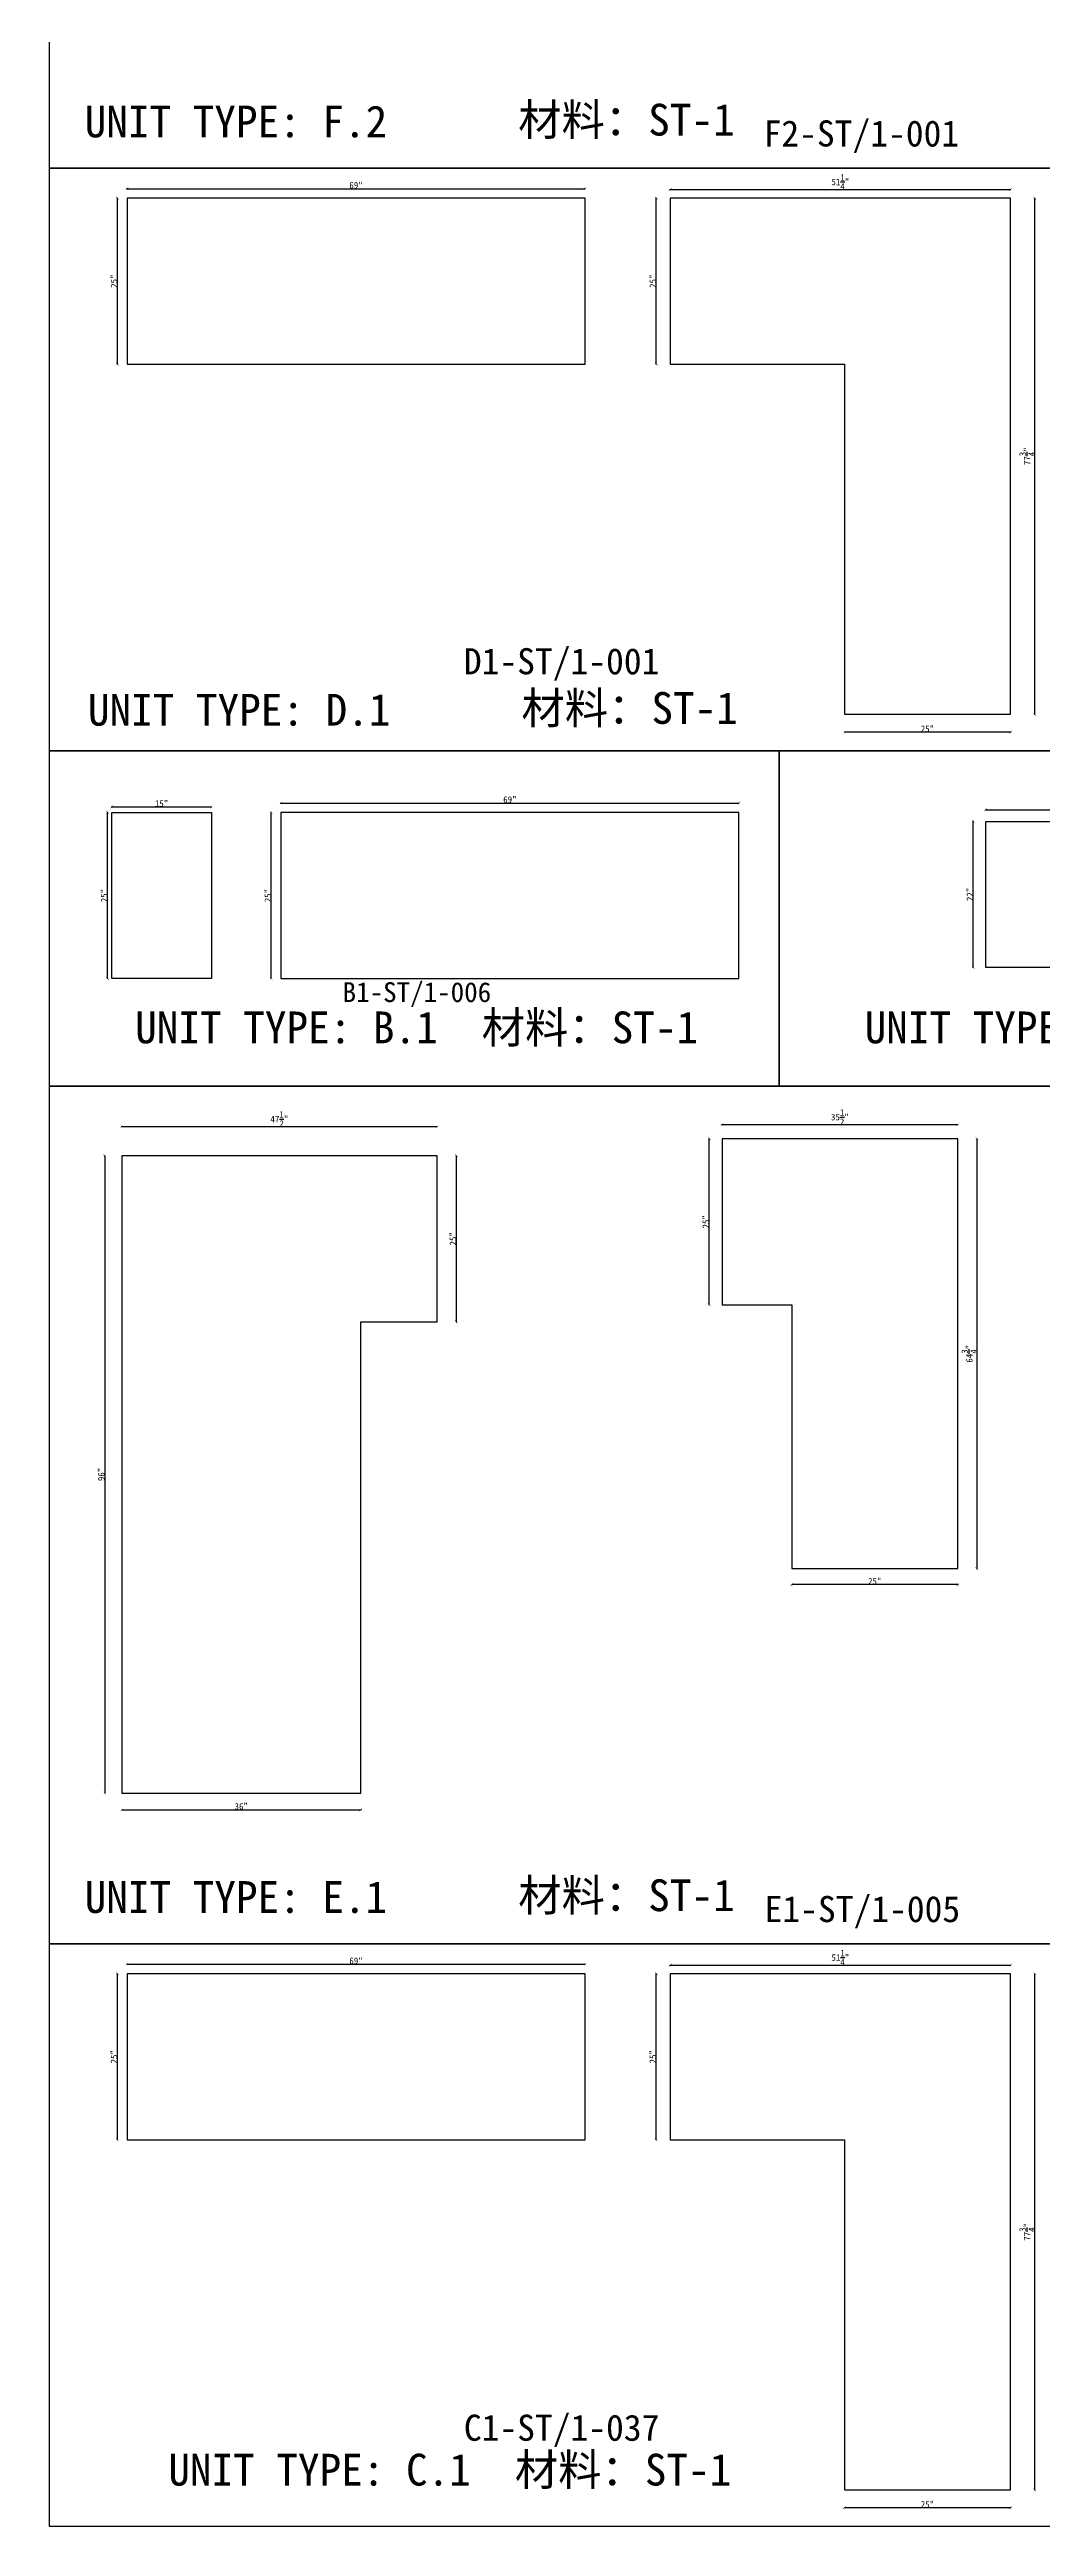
# Model space of a CAD drawing. Header units: millimetres. Extents: x -46966 to 138077, y -48408 to 2116.
# Drawn here: x -46966 to -43166, y -21793 to -12316 of the extents above; entities that cross this region are included whole.
import ezdxf
from ezdxf.enums import TextEntityAlignment as Align

# ---------------------------------------------------------------- set-up
doc = ezdxf.new("R2010")
doc.units = ezdxf.units.MM
doc.layers.add('PART_NUMBER', color=3, linetype='Continuous')
doc.styles.add('样式 1', font='')
doc.styles.get('样式 1').set_extended_font_data('NSimSun')
doc.dimstyles.new('副本 ISO-25', dxfattribs={"dimtxt": 25, "dimasz": 10, "dimexe": 1.5, "dimexo": 0.5, "dimtad": 1, "dimlfac": 0.03937, "dimlunit": 5, "dimtxsty": '样式 1', "dimblk": 'ARCHTICK', "dimcen": 2.5, "dimclrd": 256, "dimclrt": 1, "dimazin": 3, "dimtfac": 1, "dimtmove": 0, "dimatfit": 3, "dimfxlon": 1})

# ---------------------------------------------------------------- blocks, each defined once
blk = doc.blocks.new('_ArchTick')
at = {"color": 0, "linetype": 'ByBlock', "const_width": 0.15}
blk.add_lwpolyline([(-0.5, -0.5), (0.5, 0.5)], dxfattribs=at)
blk = doc.blocks.new('*D60')
at = {"color": 0, "lineweight": -2, "transparency": 16777216}
for p, q in [((-46705.4, -12884.6), (-46707.9, -12884.6)), ((-46705.4, -13519.6), (-46707.9, -13519.6))]:
    blk.add_line(p, q, dxfattribs=at)
at = {"lineweight": -2, "transparency": 16777216}
blk.add_line((-46706.4, -13519.6), (-46706.4, -12884.6), dxfattribs=at)
at = {"layer": 'Defpoints', "color": 0, "transparency": 16777216}
for p in [(-46706.4, -12884.6), (-46669.4, -12884.6), (-46669.4, -13519.6)]:
    blk.add_point(p, dxfattribs=at)
at = {"lineweight": -2, "transparency": 16777216, "xscale": 10, "yscale": 10, "zscale": 10}
for p, rotation in [((-46706.4, -12884.6), 90), ((-46706.4, -13519.6), 270)]:
    blk.add_blockref('_ArchTick', p, dxfattribs=dict(at, rotation=rotation))
at = {"color": 1, "transparency": 16777216, "insert": (-46719.5, -13202.1), "char_height": 25, "attachment_point": 5, "rotation": 90, "style": '样式 1'}
blk.add_mtext('\\A1;25"', dxfattribs=at)
blk = doc.blocks.new('*D61')
at = {"color": 0, "lineweight": -2, "transparency": 16777216}
for p, q in [((-46669.4, -12849.3), (-46669.4, -12846.8)), ((-44916.8, -12849.3), (-44916.8, -12846.8))]:
    blk.add_line(p, q, dxfattribs=at)
at = {"lineweight": -2, "transparency": 16777216}
blk.add_line((-46669.4, -12848.3), (-44916.8, -12848.3), dxfattribs=at)
at = {"layer": 'Defpoints', "color": 0, "transparency": 16777216}
for p in [(-46669.4, -12884.6), (-44916.8, -12848.3), (-44916.8, -12884.6)]:
    blk.add_point(p, dxfattribs=at)
at = {"lineweight": -2, "transparency": 16777216, "xscale": 10, "yscale": 10, "zscale": 10, "rotation": 180}
blk.add_blockref('_ArchTick', (-46669.4, -12848.3), dxfattribs=at)
at = {"lineweight": -2, "transparency": 16777216, "xscale": 10, "yscale": 10, "zscale": 10}
blk.add_blockref('_ArchTick', (-44916.8, -12848.3), dxfattribs=at)
at = {"color": 1, "transparency": 16777216, "insert": (-45793.1, -12835.1), "char_height": 25, "attachment_point": 5, "style": '样式 1'}
blk.add_mtext('\\A1;69"', dxfattribs=at)
blk = doc.blocks.new('*D62')
at = {"color": 0, "lineweight": -2, "transparency": 16777216}
for p, q in [((-44590.5, -12852.5), (-44590.5, -12850)), ((-43288.8, -12852.5), (-43288.8, -12850))]:
    blk.add_line(p, q, dxfattribs=at)
at = {"lineweight": -2, "transparency": 16777216}
blk.add_line((-44590.5, -12851.5), (-43288.8, -12851.5), dxfattribs=at)
at = {"layer": 'Defpoints', "color": 0, "transparency": 16777216}
for p in [(-44590.5, -12884.6), (-43288.8, -12851.5), (-43288.8, -12884.6)]:
    blk.add_point(p, dxfattribs=at)
at = {"lineweight": -2, "transparency": 16777216, "xscale": 10, "yscale": 10, "zscale": 10, "rotation": 180}
blk.add_blockref('_ArchTick', (-44590.5, -12851.5), dxfattribs=at)
at = {"lineweight": -2, "transparency": 16777216, "xscale": 10, "yscale": 10, "zscale": 10}
blk.add_blockref('_ArchTick', (-43288.8, -12851.5), dxfattribs=at)
at = {"color": 1, "transparency": 16777216, "insert": (-43939.6, -12822.4), "char_height": 25, "attachment_point": 5, "style": '样式 1'}
blk.add_mtext('\\A1;51{\\H1x;\\S1/4;}"', dxfattribs=at)
blk = doc.blocks.new('*D63')
at = {"color": 0, "lineweight": -2, "transparency": 16777216}
for p, q in [((-44643, -12884.6), (-44645.5, -12884.6)), ((-44643, -13519.6), (-44645.5, -13519.6))]:
    blk.add_line(p, q, dxfattribs=at)
at = {"lineweight": -2, "transparency": 16777216}
blk.add_line((-44644, -13519.6), (-44644, -12884.6), dxfattribs=at)
at = {"layer": 'Defpoints', "color": 0, "transparency": 16777216}
for p in [(-44644, -12884.6), (-44590.5, -12884.6), (-44590.5, -13519.6)]:
    blk.add_point(p, dxfattribs=at)
at = {"lineweight": -2, "transparency": 16777216, "xscale": 10, "yscale": 10, "zscale": 10}
for p, rotation in [((-44644, -12884.6), 90), ((-44644, -13519.6), 270)]:
    blk.add_blockref('_ArchTick', p, dxfattribs=dict(at, rotation=rotation))
at = {"color": 1, "transparency": 16777216, "insert": (-44657.1, -13202.1), "char_height": 25, "attachment_point": 5, "rotation": 90, "style": '样式 1'}
blk.add_mtext('\\A1;25"', dxfattribs=at)
blk = doc.blocks.new('*D64')
at = {"color": 0, "lineweight": -2, "transparency": 16777216}
for p, q in [((-43923.8, -14926.9), (-43923.8, -14929.4)), ((-43288.8, -14926.9), (-43288.8, -14929.4))]:
    blk.add_line(p, q, dxfattribs=at)
at = {"lineweight": -2, "transparency": 16777216}
blk.add_line((-43288.8, -14927.9), (-43923.8, -14927.9), dxfattribs=at)
at = {"layer": 'Defpoints', "color": 0, "transparency": 16777216}
for p in [(-43923.8, -14859.5), (-43288.8, -14859.5), (-43923.8, -14927.9)]:
    blk.add_point(p, dxfattribs=at)
at = {"lineweight": -2, "transparency": 16777216, "xscale": 10, "yscale": 10, "zscale": 10, "rotation": 180}
blk.add_blockref('_ArchTick', (-43923.8, -14927.9), dxfattribs=at)
at = {"lineweight": -2, "transparency": 16777216, "xscale": 10, "yscale": 10, "zscale": 10}
blk.add_blockref('_ArchTick', (-43288.8, -14927.9), dxfattribs=at)
at = {"color": 1, "transparency": 16777216, "insert": (-43606.3, -14914.7), "char_height": 25, "attachment_point": 5, "style": '样式 1'}
blk.add_mtext('\\A1;25"', dxfattribs=at)
blk = doc.blocks.new('*D65')
at = {"color": 0, "lineweight": -2, "transparency": 16777216}
for p, q in [((-43196.5, -12884.6), (-43194, -12884.6)), ((-43196.5, -14859.5), (-43194, -14859.5))]:
    blk.add_line(p, q, dxfattribs=at)
at = {"lineweight": -2, "transparency": 16777216}
blk.add_line((-43195.5, -14859.5), (-43195.5, -12884.6), dxfattribs=at)
at = {"layer": 'Defpoints', "color": 0, "transparency": 16777216}
for p in [(-43288.8, -12884.6), (-43195.5, -12884.6), (-43288.8, -14859.5)]:
    blk.add_point(p, dxfattribs=at)
at = {"lineweight": -2, "transparency": 16777216, "xscale": 10, "yscale": 10, "zscale": 10}
for p, rotation in [((-43195.5, -12884.6), 90), ((-43195.5, -14859.5), 270)]:
    blk.add_blockref('_ArchTick', p, dxfattribs=dict(at, rotation=rotation))
at = {"color": 1, "transparency": 16777216, "insert": (-43224.6, -13872), "char_height": 25, "attachment_point": 5, "rotation": 90, "style": '样式 1'}
blk.add_mtext('\\A1;77{\\H1x;\\S3/4;}"', dxfattribs=at)
blk = doc.blocks.new('*D72')
at = {"color": 0, "lineweight": -2, "transparency": 16777216}
for p, q in [((-46742.7, -15235.4), (-46745.2, -15235.4)), ((-46742.7, -15870.4), (-46745.2, -15870.4))]:
    blk.add_line(p, q, dxfattribs=at)
at = {"lineweight": -2, "transparency": 16777216}
blk.add_line((-46743.7, -15870.4), (-46743.7, -15235.4), dxfattribs=at)
at = {"layer": 'Defpoints', "color": 0, "transparency": 16777216}
for p in [(-46743.7, -15235.4), (-46727.9, -15235.4), (-46727.9, -15870.4)]:
    blk.add_point(p, dxfattribs=at)
at = {"lineweight": -2, "transparency": 16777216, "xscale": 10, "yscale": 10, "zscale": 10}
for p, rotation in [((-46743.7, -15235.4), 90), ((-46743.7, -15870.4), 270)]:
    blk.add_blockref('_ArchTick', p, dxfattribs=dict(at, rotation=rotation))
at = {"color": 1, "transparency": 16777216, "insert": (-46756.8, -15552.9), "char_height": 25, "attachment_point": 5, "rotation": 90, "style": '样式 1'}
blk.add_mtext('\\A1;25"', dxfattribs=at)
blk = doc.blocks.new('*D73')
at = {"color": 0, "lineweight": -2, "transparency": 16777216}
for p, q in [((-46727.9, -15215), (-46727.9, -15212.5)), ((-46346.9, -15215), (-46346.9, -15212.5))]:
    blk.add_line(p, q, dxfattribs=at)
at = {"lineweight": -2, "transparency": 16777216}
blk.add_line((-46727.9, -15214), (-46346.9, -15214), dxfattribs=at)
at = {"layer": 'Defpoints', "color": 0, "transparency": 16777216}
for p in [(-46727.9, -15235.4), (-46346.9, -15214), (-46346.9, -15235.4)]:
    blk.add_point(p, dxfattribs=at)
at = {"lineweight": -2, "transparency": 16777216, "xscale": 10, "yscale": 10, "zscale": 10, "rotation": 180}
blk.add_blockref('_ArchTick', (-46727.9, -15214), dxfattribs=at)
at = {"lineweight": -2, "transparency": 16777216, "xscale": 10, "yscale": 10, "zscale": 10}
blk.add_blockref('_ArchTick', (-46346.9, -15214), dxfattribs=at)
at = {"color": 1, "transparency": 16777216, "insert": (-46537.4, -15200.9), "char_height": 25, "attachment_point": 5, "style": '样式 1'}
blk.add_mtext('\\A1;15"', dxfattribs=at)
blk = doc.blocks.new('*D74')
at = {"color": 0, "lineweight": -2, "transparency": 16777216}
for p, q in [((-46116.6, -15235.4), (-46119.1, -15235.4)), ((-46116.6, -15870.4), (-46119.1, -15870.4))]:
    blk.add_line(p, q, dxfattribs=at)
at = {"lineweight": -2, "transparency": 16777216}
blk.add_line((-46117.6, -15870.4), (-46117.6, -15235.4), dxfattribs=at)
at = {"layer": 'Defpoints', "color": 0, "transparency": 16777216}
for p in [(-46117.6, -15235.4), (-46080.6, -15235.4), (-46080.6, -15870.4)]:
    blk.add_point(p, dxfattribs=at)
at = {"lineweight": -2, "transparency": 16777216, "xscale": 10, "yscale": 10, "zscale": 10}
for p, rotation in [((-46117.6, -15235.4), 90), ((-46117.6, -15870.4), 270)]:
    blk.add_blockref('_ArchTick', p, dxfattribs=dict(at, rotation=rotation))
at = {"color": 1, "transparency": 16777216, "insert": (-46130.7, -15552.9), "char_height": 25, "attachment_point": 5, "rotation": 90, "style": '样式 1'}
blk.add_mtext('\\A1;25"', dxfattribs=at)
blk = doc.blocks.new('*D75')
at = {"color": 0, "lineweight": -2, "transparency": 16777216}
for p, q in [((-46080.6, -15200.1), (-46080.6, -15197.6)), ((-44328, -15200.1), (-44328, -15197.6))]:
    blk.add_line(p, q, dxfattribs=at)
at = {"lineweight": -2, "transparency": 16777216}
blk.add_line((-46080.6, -15199.1), (-44328, -15199.1), dxfattribs=at)
at = {"layer": 'Defpoints', "color": 0, "transparency": 16777216}
for p in [(-46080.6, -15235.4), (-44328, -15199.1), (-44328, -15235.4)]:
    blk.add_point(p, dxfattribs=at)
at = {"lineweight": -2, "transparency": 16777216, "xscale": 10, "yscale": 10, "zscale": 10, "rotation": 180}
blk.add_blockref('_ArchTick', (-46080.6, -15199.1), dxfattribs=at)
at = {"lineweight": -2, "transparency": 16777216, "xscale": 10, "yscale": 10, "zscale": 10}
blk.add_blockref('_ArchTick', (-44328, -15199.1), dxfattribs=at)
at = {"color": 1, "transparency": 16777216, "insert": (-45204.3, -15186), "char_height": 25, "attachment_point": 5, "style": '样式 1'}
blk.add_mtext('\\A1;69"', dxfattribs=at)
blk = doc.blocks.new('*D76')
at = {"color": 0, "lineweight": -2, "transparency": 16777216}
for p, q in [((-43383.3, -15225.7), (-43383.3, -15223.2)), ((-42148.2, -15225.7), (-42148.2, -15223.2))]:
    blk.add_line(p, q, dxfattribs=at)
at = {"lineweight": -2, "transparency": 16777216}
blk.add_line((-43383.3, -15224.7), (-42148.2, -15224.7), dxfattribs=at)
at = {"layer": 'Defpoints', "color": 0, "transparency": 16777216}
for p in [(-42148.2, -15224.7), (-43383.3, -15269.2), (-42148.2, -15269.2)]:
    blk.add_point(p, dxfattribs=at)
at = {"lineweight": -2, "transparency": 16777216, "xscale": 10, "yscale": 10, "zscale": 10, "rotation": 180}
blk.add_blockref('_ArchTick', (-43383.3, -15224.7), dxfattribs=at)
at = {"lineweight": -2, "transparency": 16777216, "xscale": 10, "yscale": 10, "zscale": 10}
blk.add_blockref('_ArchTick', (-42148.2, -15224.7), dxfattribs=at)
at = {"color": 1, "transparency": 16777216, "insert": (-42765.7, -15195.6), "char_height": 25, "attachment_point": 5, "style": '样式 1'}
blk.add_mtext('\\A1;48{\\H1x;\\S5/8;}"', dxfattribs=at)
blk = doc.blocks.new('*D77')
at = {"color": 0, "lineweight": -2, "transparency": 16777216}
for p, q in [((-43430, -15269.2), (-43432.5, -15269.2)), ((-43430, -15828), (-43432.5, -15828))]:
    blk.add_line(p, q, dxfattribs=at)
at = {"lineweight": -2, "transparency": 16777216}
blk.add_line((-43431, -15828), (-43431, -15269.2), dxfattribs=at)
at = {"layer": 'Defpoints', "color": 0, "transparency": 16777216}
for p in [(-43431, -15269.2), (-43383.3, -15269.2), (-43383.3, -15828)]:
    blk.add_point(p, dxfattribs=at)
at = {"lineweight": -2, "transparency": 16777216, "xscale": 10, "yscale": 10, "zscale": 10}
for p, rotation in [((-43431, -15269.2), 90), ((-43431, -15828), 270)]:
    blk.add_blockref('_ArchTick', p, dxfattribs=dict(at, rotation=rotation))
at = {"color": 1, "transparency": 16777216, "insert": (-43444.1, -15548.6), "char_height": 25, "attachment_point": 5, "rotation": 90, "style": '样式 1'}
blk.add_mtext('\\A1;22"', dxfattribs=at)
blk = doc.blocks.new('*D90')
at = {"color": 0, "lineweight": -2, "transparency": 16777216}
for p, q in [((-44392.2, -16430.7), (-44392.2, -16428.2)), ((-43490.5, -16430.7), (-43490.5, -16428.2))]:
    blk.add_line(p, q, dxfattribs=at)
at = {"lineweight": -2, "transparency": 16777216}
blk.add_line((-43490.5, -16429.7), (-44392.2, -16429.7), dxfattribs=at)
at = {"layer": 'Defpoints', "color": 0, "transparency": 16777216}
for p in [(-44392.2, -16429.7), (-44392.2, -16483.7), (-43490.5, -16483.7)]:
    blk.add_point(p, dxfattribs=at)
at = {"lineweight": -2, "transparency": 16777216, "xscale": 10, "yscale": 10, "zscale": 10, "rotation": 180}
blk.add_blockref('_ArchTick', (-44392.2, -16429.7), dxfattribs=at)
at = {"lineweight": -2, "transparency": 16777216, "xscale": 10, "yscale": 10, "zscale": 10}
blk.add_blockref('_ArchTick', (-43490.5, -16429.7), dxfattribs=at)
at = {"color": 1, "transparency": 16777216, "insert": (-43941.3, -16400.7), "char_height": 25, "attachment_point": 5, "style": '样式 1'}
blk.add_mtext('\\A1;35{\\H1x;\\S1/2;}"', dxfattribs=at)
blk = doc.blocks.new('*D91')
at = {"color": 0, "lineweight": -2, "transparency": 16777216}
for p, q in [((-43418, -16483.7), (-43415.5, -16483.7)), ((-43418, -18128.4), (-43415.5, -18128.4))]:
    blk.add_line(p, q, dxfattribs=at)
at = {"lineweight": -2, "transparency": 16777216}
blk.add_line((-43417, -16483.7), (-43417, -18128.4), dxfattribs=at)
at = {"layer": 'Defpoints', "color": 0, "transparency": 16777216}
for p in [(-43490.5, -16483.7), (-43490.5, -18128.4), (-43417, -18128.4)]:
    blk.add_point(p, dxfattribs=at)
at = {"lineweight": -2, "transparency": 16777216, "xscale": 10, "yscale": 10, "zscale": 10}
for p, rotation in [((-43417, -16483.7), 90), ((-43417, -18128.4), 270)]:
    blk.add_blockref('_ArchTick', p, dxfattribs=dict(at, rotation=rotation))
at = {"color": 1, "transparency": 16777216, "insert": (-43446.1, -17306), "char_height": 25, "attachment_point": 5, "rotation": 90, "style": '样式 1'}
blk.add_mtext('\\A1;64{\\H1x;\\S3/4;}"', dxfattribs=at)
blk = doc.blocks.new('*D92')
at = {"color": 0, "lineweight": -2, "transparency": 16777216}
for p, q in [((-44125.5, -18188.6), (-44125.5, -18191.1)), ((-43490.5, -18188.6), (-43490.5, -18191.1))]:
    blk.add_line(p, q, dxfattribs=at)
at = {"lineweight": -2, "transparency": 16777216}
blk.add_line((-43490.5, -18189.6), (-44125.5, -18189.6), dxfattribs=at)
at = {"layer": 'Defpoints', "color": 0, "transparency": 16777216}
for p in [(-44125.5, -18128.4), (-44125.5, -18189.6), (-43490.5, -18128.4)]:
    blk.add_point(p, dxfattribs=at)
at = {"lineweight": -2, "transparency": 16777216, "xscale": 10, "yscale": 10, "zscale": 10, "rotation": 180}
blk.add_blockref('_ArchTick', (-44125.5, -18189.6), dxfattribs=at)
at = {"lineweight": -2, "transparency": 16777216, "xscale": 10, "yscale": 10, "zscale": 10}
blk.add_blockref('_ArchTick', (-43490.5, -18189.6), dxfattribs=at)
at = {"color": 1, "transparency": 16777216, "insert": (-43808, -18176.5), "char_height": 25, "attachment_point": 5, "style": '样式 1'}
blk.add_mtext('\\A1;25"', dxfattribs=at)
blk = doc.blocks.new('*D93')
at = {"color": 0, "lineweight": -2, "transparency": 16777216}
for p, q in [((-44440.2, -16483.7), (-44442.7, -16483.7)), ((-44440.2, -17118.7), (-44442.7, -17118.7))]:
    blk.add_line(p, q, dxfattribs=at)
at = {"lineweight": -2, "transparency": 16777216}
blk.add_line((-44441.2, -17118.7), (-44441.2, -16483.7), dxfattribs=at)
at = {"layer": 'Defpoints', "color": 0, "transparency": 16777216}
for p in [(-44441.2, -16483.7), (-44392.2, -16483.7), (-44392.2, -17118.7)]:
    blk.add_point(p, dxfattribs=at)
at = {"lineweight": -2, "transparency": 16777216, "xscale": 10, "yscale": 10, "zscale": 10}
for p, rotation in [((-44441.2, -16483.7), 90), ((-44441.2, -17118.7), 270)]:
    blk.add_blockref('_ArchTick', p, dxfattribs=dict(at, rotation=rotation))
at = {"color": 1, "transparency": 16777216, "insert": (-44454.3, -16801.2), "char_height": 25, "attachment_point": 5, "rotation": 90, "style": '样式 1'}
blk.add_mtext('\\A1;25"', dxfattribs=at)
blk = doc.blocks.new('*D80')
at = {"color": 0, "lineweight": -2, "transparency": 16777216}
for p, q in [((-46689.7, -16438), (-46689.7, -16435.5)), ((-45483.2, -16438), (-45483.2, -16435.5))]:
    blk.add_line(p, q, dxfattribs=at)
at = {"lineweight": -2, "transparency": 16777216}
blk.add_line((-46689.7, -16437), (-45483.2, -16437), dxfattribs=at)
at = {"layer": 'Defpoints', "color": 0, "transparency": 16777216}
for p in [(-45483.2, -16437), (-46689.7, -16548.7), (-45483.2, -16548.7)]:
    blk.add_point(p, dxfattribs=at)
at = {"lineweight": -2, "transparency": 16777216, "xscale": 10, "yscale": 10, "zscale": 10, "rotation": 180}
blk.add_blockref('_ArchTick', (-46689.7, -16437), dxfattribs=at)
at = {"lineweight": -2, "transparency": 16777216, "xscale": 10, "yscale": 10, "zscale": 10}
blk.add_blockref('_ArchTick', (-45483.2, -16437), dxfattribs=at)
at = {"color": 1, "transparency": 16777216, "insert": (-46086.4, -16407.9), "char_height": 25, "attachment_point": 5, "style": '样式 1'}
blk.add_mtext('\\A1;47{\\H1x;\\S1/2;}"', dxfattribs=at)
blk = doc.blocks.new('*D81')
at = {"color": 0, "lineweight": -2, "transparency": 16777216}
for p, q in [((-46753.9, -16548.7), (-46756.4, -16548.7)), ((-46753.9, -18987.1), (-46756.4, -18987.1))]:
    blk.add_line(p, q, dxfattribs=at)
at = {"lineweight": -2, "transparency": 16777216}
blk.add_line((-46754.9, -16548.7), (-46754.9, -18987.1), dxfattribs=at)
at = {"layer": 'Defpoints', "color": 0, "transparency": 16777216}
for p in [(-46689.7, -16548.7), (-46754.9, -18987.1), (-46689.7, -18987.1)]:
    blk.add_point(p, dxfattribs=at)
at = {"lineweight": -2, "transparency": 16777216, "xscale": 10, "yscale": 10, "zscale": 10}
for p, rotation in [((-46754.9, -16548.7), 90), ((-46754.9, -18987.1), 270)]:
    blk.add_blockref('_ArchTick', p, dxfattribs=dict(at, rotation=rotation))
at = {"color": 1, "transparency": 16777216, "insert": (-46768, -17767.9), "char_height": 25, "attachment_point": 5, "rotation": 90, "style": '样式 1'}
blk.add_mtext('\\A1;96"', dxfattribs=at)
blk = doc.blocks.new('*D82')
at = {"color": 0, "lineweight": -2, "transparency": 16777216}
for p, q in [((-46689.7, -19050.3), (-46689.7, -19052.8)), ((-45775.3, -19050.3), (-45775.3, -19052.8))]:
    blk.add_line(p, q, dxfattribs=at)
at = {"lineweight": -2, "transparency": 16777216}
blk.add_line((-46689.7, -19051.3), (-45775.3, -19051.3), dxfattribs=at)
at = {"layer": 'Defpoints', "color": 0, "transparency": 16777216}
for p in [(-46689.7, -18987.1), (-45775.3, -18987.1), (-45775.3, -19051.3)]:
    blk.add_point(p, dxfattribs=at)
at = {"lineweight": -2, "transparency": 16777216, "xscale": 10, "yscale": 10, "zscale": 10, "rotation": 180}
blk.add_blockref('_ArchTick', (-46689.7, -19051.3), dxfattribs=at)
at = {"lineweight": -2, "transparency": 16777216, "xscale": 10, "yscale": 10, "zscale": 10}
blk.add_blockref('_ArchTick', (-45775.3, -19051.3), dxfattribs=at)
at = {"color": 1, "transparency": 16777216, "insert": (-46232.5, -19038.1), "char_height": 25, "attachment_point": 5, "style": '样式 1'}
blk.add_mtext('\\A1;36"', dxfattribs=at)
blk = doc.blocks.new('*D83')
at = {"color": 0, "lineweight": -2, "transparency": 16777216}
for p, q in [((-45410.2, -16548.7), (-45407.7, -16548.7)), ((-45410.2, -17183.7), (-45407.7, -17183.7))]:
    blk.add_line(p, q, dxfattribs=at)
at = {"lineweight": -2, "transparency": 16777216}
blk.add_line((-45409.2, -17183.7), (-45409.2, -16548.7), dxfattribs=at)
at = {"layer": 'Defpoints', "color": 0, "transparency": 16777216}
for p in [(-45483.2, -16548.7), (-45409.2, -16548.7), (-45483.2, -17183.7)]:
    blk.add_point(p, dxfattribs=at)
at = {"lineweight": -2, "transparency": 16777216, "xscale": 10, "yscale": 10, "zscale": 10}
for p, rotation in [((-45409.2, -16548.7), 90), ((-45409.2, -17183.7), 270)]:
    blk.add_blockref('_ArchTick', p, dxfattribs=dict(at, rotation=rotation))
at = {"color": 1, "transparency": 16777216, "insert": (-45422.3, -16866.2), "char_height": 25, "attachment_point": 5, "rotation": 90, "style": '样式 1'}
blk.add_mtext('\\A1;25"', dxfattribs=at)
blk = doc.blocks.new('*D98')
at = {"color": 0, "lineweight": -2, "transparency": 16777216}
for p, q in [((-46705.4, -19678.6), (-46707.9, -19678.6)), ((-46705.4, -20313.6), (-46707.9, -20313.6))]:
    blk.add_line(p, q, dxfattribs=at)
at = {"lineweight": -2, "transparency": 16777216}
blk.add_line((-46706.4, -20313.6), (-46706.4, -19678.6), dxfattribs=at)
at = {"layer": 'Defpoints', "color": 0, "transparency": 16777216}
for p in [(-46706.4, -19678.6), (-46669.4, -19678.6), (-46669.4, -20313.6)]:
    blk.add_point(p, dxfattribs=at)
at = {"lineweight": -2, "transparency": 16777216, "xscale": 10, "yscale": 10, "zscale": 10}
for p, rotation in [((-46706.4, -19678.6), 90), ((-46706.4, -20313.6), 270)]:
    blk.add_blockref('_ArchTick', p, dxfattribs=dict(at, rotation=rotation))
at = {"color": 1, "transparency": 16777216, "insert": (-46719.5, -19996.1), "char_height": 25, "attachment_point": 5, "rotation": 90, "style": '样式 1'}
blk.add_mtext('\\A1;25"', dxfattribs=at)
blk = doc.blocks.new('*D99')
at = {"color": 0, "lineweight": -2, "transparency": 16777216}
for p, q in [((-46669.4, -19643.3), (-46669.4, -19640.8)), ((-44916.8, -19643.3), (-44916.8, -19640.8))]:
    blk.add_line(p, q, dxfattribs=at)
at = {"lineweight": -2, "transparency": 16777216}
blk.add_line((-46669.4, -19642.3), (-44916.8, -19642.3), dxfattribs=at)
at = {"layer": 'Defpoints', "color": 0, "transparency": 16777216}
for p in [(-46669.4, -19678.6), (-44916.8, -19642.3), (-44916.8, -19678.6)]:
    blk.add_point(p, dxfattribs=at)
at = {"lineweight": -2, "transparency": 16777216, "xscale": 10, "yscale": 10, "zscale": 10, "rotation": 180}
blk.add_blockref('_ArchTick', (-46669.4, -19642.3), dxfattribs=at)
at = {"lineweight": -2, "transparency": 16777216, "xscale": 10, "yscale": 10, "zscale": 10}
blk.add_blockref('_ArchTick', (-44916.8, -19642.3), dxfattribs=at)
at = {"color": 1, "transparency": 16777216, "insert": (-45793.1, -19629.2), "char_height": 25, "attachment_point": 5, "style": '样式 1'}
blk.add_mtext('\\A1;69"', dxfattribs=at)
blk = doc.blocks.new('*D94')
at = {"color": 0, "lineweight": -2, "transparency": 16777216}
for p, q in [((-44590.5, -19646.5), (-44590.5, -19644)), ((-43288.8, -19646.5), (-43288.8, -19644))]:
    blk.add_line(p, q, dxfattribs=at)
at = {"lineweight": -2, "transparency": 16777216}
blk.add_line((-44590.5, -19645.5), (-43288.8, -19645.5), dxfattribs=at)
at = {"layer": 'Defpoints', "color": 0, "transparency": 16777216}
for p in [(-44590.5, -19678.6), (-43288.8, -19645.5), (-43288.8, -19678.6)]:
    blk.add_point(p, dxfattribs=at)
at = {"lineweight": -2, "transparency": 16777216, "xscale": 10, "yscale": 10, "zscale": 10, "rotation": 180}
blk.add_blockref('_ArchTick', (-44590.5, -19645.5), dxfattribs=at)
at = {"lineweight": -2, "transparency": 16777216, "xscale": 10, "yscale": 10, "zscale": 10}
blk.add_blockref('_ArchTick', (-43288.8, -19645.5), dxfattribs=at)
at = {"color": 1, "transparency": 16777216, "insert": (-43939.6, -19616.5), "char_height": 25, "attachment_point": 5, "style": '样式 1'}
blk.add_mtext('\\A1;51{\\H1x;\\S1/4;}"', dxfattribs=at)
blk = doc.blocks.new('*D95')
at = {"color": 0, "lineweight": -2, "transparency": 16777216}
for p, q in [((-44643, -19678.6), (-44645.5, -19678.6)), ((-44643, -20313.6), (-44645.5, -20313.6))]:
    blk.add_line(p, q, dxfattribs=at)
at = {"lineweight": -2, "transparency": 16777216}
blk.add_line((-44644, -20313.6), (-44644, -19678.6), dxfattribs=at)
at = {"layer": 'Defpoints', "color": 0, "transparency": 16777216}
for p in [(-44644, -19678.6), (-44590.5, -19678.6), (-44590.5, -20313.6)]:
    blk.add_point(p, dxfattribs=at)
at = {"lineweight": -2, "transparency": 16777216, "xscale": 10, "yscale": 10, "zscale": 10}
for p, rotation in [((-44644, -19678.6), 90), ((-44644, -20313.6), 270)]:
    blk.add_blockref('_ArchTick', p, dxfattribs=dict(at, rotation=rotation))
at = {"color": 1, "transparency": 16777216, "insert": (-44657.1, -19996.1), "char_height": 25, "attachment_point": 5, "rotation": 90, "style": '样式 1'}
blk.add_mtext('\\A1;25"', dxfattribs=at)
blk = doc.blocks.new('*D96')
at = {"color": 0, "lineweight": -2, "transparency": 16777216}
for p, q in [((-43923.8, -21720.9), (-43923.8, -21723.4)), ((-43288.8, -21720.9), (-43288.8, -21723.4))]:
    blk.add_line(p, q, dxfattribs=at)
at = {"lineweight": -2, "transparency": 16777216}
blk.add_line((-43288.8, -21721.9), (-43923.8, -21721.9), dxfattribs=at)
at = {"layer": 'Defpoints', "color": 0, "transparency": 16777216}
for p in [(-43923.8, -21653.5), (-43288.8, -21653.5), (-43923.8, -21721.9)]:
    blk.add_point(p, dxfattribs=at)
at = {"lineweight": -2, "transparency": 16777216, "xscale": 10, "yscale": 10, "zscale": 10, "rotation": 180}
blk.add_blockref('_ArchTick', (-43923.8, -21721.9), dxfattribs=at)
at = {"lineweight": -2, "transparency": 16777216, "xscale": 10, "yscale": 10, "zscale": 10}
blk.add_blockref('_ArchTick', (-43288.8, -21721.9), dxfattribs=at)
at = {"color": 1, "transparency": 16777216, "insert": (-43606.3, -21708.8), "char_height": 25, "attachment_point": 5, "style": '样式 1'}
blk.add_mtext('\\A1;25"', dxfattribs=at)
blk = doc.blocks.new('*D97')
at = {"color": 0, "lineweight": -2, "transparency": 16777216}
for p, q in [((-43196.5, -19678.6), (-43194, -19678.6)), ((-43196.5, -21653.5), (-43194, -21653.5))]:
    blk.add_line(p, q, dxfattribs=at)
at = {"lineweight": -2, "transparency": 16777216}
blk.add_line((-43195.5, -21653.5), (-43195.5, -19678.6), dxfattribs=at)
at = {"layer": 'Defpoints', "color": 0, "transparency": 16777216}
for p in [(-43288.8, -19678.6), (-43195.5, -19678.6), (-43288.8, -21653.5)]:
    blk.add_point(p, dxfattribs=at)
at = {"lineweight": -2, "transparency": 16777216, "xscale": 10, "yscale": 10, "zscale": 10}
for p, rotation in [((-43195.5, -19678.6), 90), ((-43195.5, -21653.5), 270)]:
    blk.add_blockref('_ArchTick', p, dxfattribs=dict(at, rotation=rotation))
at = {"color": 1, "transparency": 16777216, "insert": (-43224.6, -20666.1), "char_height": 25, "attachment_point": 5, "rotation": 90, "style": '样式 1'}
blk.add_mtext('\\A1;77{\\H1x;\\S3/4;}"', dxfattribs=at)

msp = doc.modelspace()

# ---------------------------------------------------------------- linework, layer by layer
at = {"color": 1}
for points in [[(-46966.168, -9487.623), (-43009.286, -9487.623), (-43009.286, -12769.679), (-46966.168, -12769.679)], [(-46966.168, -12769.679), (-43009.286, -12769.679), (-43009.286, -14999.246), (-46966.168, -14999.246)], [(-46966.168, -14999.246), (-44174.293, -14999.246), (-44174.293, -16281.644), (-46966.168, -16281.644)], [(-44174.293, -14999.246), (-41382.419, -14999.246), (-41382.419, -16281.644), (-44174.293, -16281.644)], [(-46966.168, -16281.644), (-43009.286, -16281.644), (-43009.286, -19563.7), (-46966.168, -19563.7)], [(-46966.168, -19563.7), (-43009.286, -19563.7), (-43009.286, -21793.267), (-46966.168, -21793.267)]]:
    msp.add_lwpolyline(points, close=True, dxfattribs=at)
for points in [[(-46669.416, -13519.605), (-44916.816, -13519.605), (-44916.816, -12884.605), (-46669.416, -12884.605)], [(-43288.771, -12884.605), (-44590.521, -12884.605), (-44590.521, -13519.605), (-43923.771, -13519.605), (-43923.771, -14859.455), (-43288.771, -14859.455)], [(-46727.895, -15870.436), (-46727.895, -15235.436), (-46346.895, -15235.436), (-46346.895, -15870.436)], [(-46080.625, -15870.436), (-44328.025, -15870.436), (-44328.025, -15235.436), (-46080.625, -15235.436)], [(-43383.253, -15269.225), (-42148.178, -15269.225), (-42148.178, -15828.025), (-43383.253, -15828.025)], [(-43490.461, -16483.721), (-44392.161, -16483.721), (-44392.161, -17118.721), (-44125.461, -17118.721), (-44125.461, -18128.371), (-43490.461, -18128.371)], [(-45775.278, -17183.678), (-45483.178, -17183.678), (-45483.178, -16548.678), (-46689.678, -16548.678), (-46689.678, -18987.078), (-45775.278, -18987.078)], [(-46669.416, -20313.626), (-44916.816, -20313.626), (-44916.816, -19678.626), (-46669.416, -19678.626)], [(-43288.771, -19678.626), (-44590.521, -19678.626), (-44590.521, -20313.626), (-43923.771, -20313.626), (-43923.771, -21653.476), (-43288.771, -21653.476)]]:
    msp.add_lwpolyline(points, close=True)

# ---------------------------------------------------------------- texts
at = {"style": '样式 1'}
for s, p in [('材料：ST-1', (-45172.423, -12644.889)), ('UNIT TYPE: F.2', (-46831.71, -12651.545)), ('UNIT TYPE: D.1', (-46819.369, -14902.675)), ('材料：ST-1', (-45160.082, -14896.02)), ('UNIT TYPE: B.1', (-46638.54, -16118.14)), ('材料：ST-1', (-45312.259, -16118.14)), ('UNIT TYPE: B.1', (-43846.665, -16118.14)), ('UNIT TYPE: E.1', (-46831.71, -19445.566)), ('材料：ST-1', (-45172.423, -19438.911)), ('UNIT TYPE: C.1', (-46511.744, -21636.725)), ('材料：ST-1', (-45185.463, -21636.725))]:
    msp.add_text(s, height=121.5865, dxfattribs=at).set_placement(p)
at = {"layer": 'PART_NUMBER', "color": 3, "style": '样式 1'}
for s, height, p in [('F2-ST/1-001', 100, (-43859.08, -12636.848)), ('D1-ST/1-001', 100, (-45006.304, -14656.415)), ('B1-ST/1-006', 76, (-45560.2, -15922.492)), ('E1-ST/1-005', 100, (-43855.158, -19430.869)), ('C1-ST/1-037', 100, (-45006.304, -21415.436))]:
    msp.add_text(s, height=height, dxfattribs=at).set_placement(p, align=Align.MIDDLE_CENTER)

# ---------------------------------------------------------------- dimensions: what is measured, and where the dimension line sits
for base, p1, p2, picture, middle in [((-43288.771, -12851.473), (-44590.521, -12884.605), (-43288.771, -12884.605), '*D62', (-43939.646, -12822.449)), ((-44916.816, -12848.275), (-46669.416, -12884.605), (-44916.816, -12884.605), '*D61', (-45793.116, -12835.15)), ((-43923.771, -14927.871), (-43288.771, -14859.455), (-43923.771, -14859.455), '*D64', (-43606.271, -14914.746)), ((-46346.895, -15214.001), (-46727.895, -15235.436), (-46346.895, -15235.436), '*D73', (-46537.395, -15200.876)), ((-44328.025, -15199.105), (-46080.625, -15235.436), (-44328.025, -15235.436), '*D75', (-45204.325, -15185.98)), ((-42148.178, -15224.696), (-43383.253, -15269.225), (-42148.178, -15269.225), '*D76', (-42765.716, -15195.603)), ((-45483.178, -16436.956), (-46689.678, -16548.678), (-45483.178, -16548.678), '*D80', (-46086.428, -16407.932)), ((-44392.161, -16429.749), (-43490.461, -16483.721), (-44392.161, -16483.721), '*D90', (-43941.311, -16400.725)), ((-44125.461, -18189.627), (-43490.461, -18128.371), (-44125.461, -18128.371), '*D92', (-43807.961, -18176.502)), ((-45775.278, -19051.27), (-46689.678, -18987.078), (-45775.278, -18987.078), '*D82', (-46232.478, -19038.145)), ((-44916.816, -19642.296), (-46669.416, -19678.626), (-44916.816, -19678.626), '*D99', (-45793.116, -19629.171)), ((-43288.771, -19645.494), (-44590.521, -19678.626), (-43288.771, -19678.626), '*D94', (-43939.646, -19616.47)), ((-43923.771, -21721.892), (-43288.771, -21653.476), (-43923.771, -21653.476), '*D96', (-43606.271, -21708.767))]:
    dim = msp.add_linear_dim(base=base, p1=p1, p2=p2, dimstyle='副本 ISO-25')
    dim.commit()
    dim.dimension.update_dxf_attribs({"geometry": picture, "text_midpoint": middle})
for base, p1, p2, picture, middle in [((-46706.356, -12884.605), (-46669.416, -13519.605), (-46669.416, -12884.605), '*D60', (-46719.481, -13202.105)), ((-44643.966, -12884.605), (-44590.521, -13519.605), (-44590.521, -12884.605), '*D63', (-44657.091, -13202.105)), ((-43195.549, -12884.605), (-43288.771, -14859.455), (-43288.771, -12884.605), '*D65', (-43224.642, -13872.03)), ((-46743.693, -15235.436), (-46727.895, -15870.436), (-46727.895, -15235.436), '*D72', (-46756.818, -15552.936)), ((-46117.565, -15235.436), (-46080.625, -15870.436), (-46080.625, -15235.436), '*D74', (-46130.69, -15552.936)), ((-43431.017, -15269.225), (-43383.253, -15828.025), (-43383.253, -15269.225), '*D77', (-43444.142, -15548.625)), ((-44441.206, -16483.721), (-44392.161, -17118.721), (-44392.161, -16483.721), '*D93', (-44454.331, -16801.221)), ((-43417.021, -18128.371), (-43490.461, -16483.721), (-43490.461, -18128.371), '*D91', (-43446.114, -17306.046)), ((-46754.91, -18987.078), (-46689.678, -16548.678), (-46689.678, -18987.078), '*D81', (-46768.035, -17767.878)), ((-45409.174, -16548.678), (-45483.178, -17183.678), (-45483.178, -16548.678), '*D83', (-45422.299, -16866.178)), ((-46706.356, -19678.626), (-46669.416, -20313.626), (-46669.416, -19678.626), '*D98', (-46719.481, -19996.126)), ((-44643.966, -19678.626), (-44590.521, -20313.626), (-44590.521, -19678.626), '*D95', (-44657.091, -19996.126)), ((-43195.549, -19678.626), (-43288.771, -21653.476), (-43288.771, -19678.626), '*D97', (-43224.642, -20666.051))]:
    dim = msp.add_linear_dim(base=base, p1=p1, p2=p2, angle=90, dimstyle='副本 ISO-25')
    dim.commit()
    dim.dimension.update_dxf_attribs({"geometry": picture, "text_midpoint": middle})

doc.saveas('drawing.dxf')
